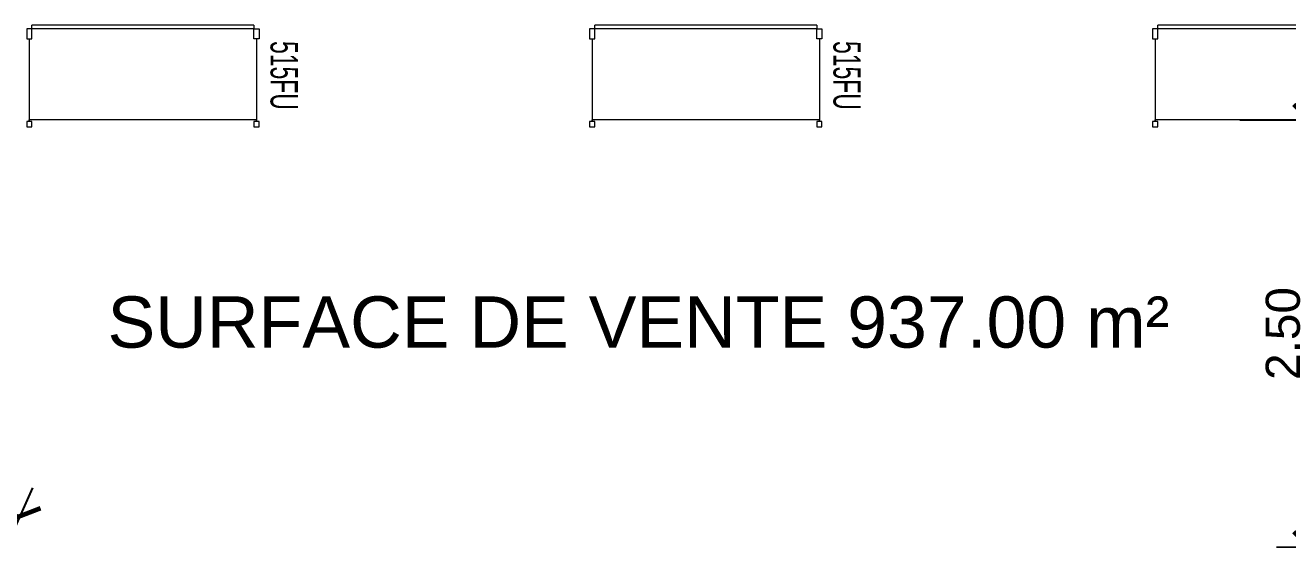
# Model space of a CAD drawing. Header units: millimetres. Extents: x 15590 to 15992, y 1055 to 1132.
# Drawn here: x 15759.24 to 15766.63, y 1079.16 to 1082.17 of the extents above; entities that cross this region are included whole.
import ezdxf
from ezdxf.enums import TextEntityAlignment as Align

# ---------------------------------------------------------------- set-up
doc = ezdxf.new("R2010")
doc.units = ezdxf.units.MM
doc.header["$MEASUREMENT"] = 0
doc.layers.get('0').update_dxf_attribs({"lineweight": 9})
doc.layers.add('DM Divers', color=7, linetype='Continuous', lineweight=9)
doc.styles.get("Standard").update_dxf_attribs({"font": 'swiss.ttf', "height": 0.2})
doc.dimstyles.get("Standard").update_dxf_attribs({"dimtxt": 0.2, "dimasz": 0.18, "dimexe": 0.18, "dimexo": 0.0625, "dimgap": 0.05, "dimtad": 1, "dimzin": 4, "dimdsep": 46, "dimtxsty": 'Standard', "dimblk": 'ARCHTICK', "dimcen": 0.09, "dimadec": 0, "dimazin": 0, "dimtfac": 1, "dimtofl": 0, "dimtmove": 0, "dimatfit": 3, "dimfxl": 1, "dimtolj": 1, "dimtzin": 0, "dimarcsym": 0})

# ---------------------------------------------------------------- blocks, each defined once
blk = doc.blocks.new('_ArchTick')
at = {"color": 0, "linetype": 'ByBlock', "const_width": 0.15}
blk.add_lwpolyline([(-0.5, -0.5), (0.5, 0.5)], dxfattribs=at)
blk = doc.blocks.new('*D256')
at = {"color": 0, "lineweight": -2, "transparency": 16777216}
for p, q in [((15766.3506, 1081.6185), (15766.937, 1081.6185)), ((15766.757, 1081.6185), (15766.757, 1079.1179)), ((15766.5666, 1079.1179), (15766.937, 1079.1179))]:
    blk.add_line(p, q, dxfattribs=at)
at = {"layer": 'DEFPOINTS', "color": 0, "transparency": 16777216}
for p in [(15766.2881, 1081.6185), (15766.5041, 1079.1179), (15766.757, 1079.1179)]:
    blk.add_point(p, dxfattribs=at)
at = {"color": 0, "lineweight": -2, "transparency": 16777216, "xscale": 0.18, "yscale": 0.18, "zscale": 0.18}
for p, rotation in [((15766.757, 1081.6185), 90), ((15766.757, 1079.1179), 270)]:
    blk.add_blockref('_ArchTick', p, dxfattribs=dict(at, rotation=rotation))
at = {"color": 0, "transparency": 16777216, "insert": (15766.6042, 1080.3682), "char_height": 0.2, "attachment_point": 5, "rotation": 90}
blk.add_mtext('\\A1;2.50', dxfattribs=at)
blk = doc.blocks.new('*D267')
at = {"color": 0, "lineweight": -2, "transparency": 16777216}
for p, q in [((15758.3572, 1079.4767), (15758.5054, 1079.8104)), ((15758.4323, 1079.6458), (15759.2111, 1079.2999)), ((15759.136, 1079.1307), (15759.2842, 1079.4644))]:
    blk.add_line(p, q, dxfattribs=at)
at = {"layer": 'DEFPOINTS', "color": 0, "transparency": 16777216}
for p in [(15758.3318, 1079.4196), (15759.2111, 1079.2999), (15759.1106, 1079.0736)]:
    blk.add_point(p, dxfattribs=at)
at = {"color": 0, "lineweight": -2, "transparency": 16777216, "xscale": 0.18, "yscale": 0.18, "zscale": 0.18}
for p, rotation in [((15758.4323, 1079.6458), 156.0488753631542), ((15759.2111, 1079.2999), 336.0488753631543)]:
    blk.add_blockref('_ArchTick', p, dxfattribs=dict(at, rotation=rotation))
at = {"color": 0, "transparency": 16777216, "insert": (15758.8837, 1079.6125), "char_height": 0.2, "attachment_point": 5, "rotation": 336.04888}
blk.add_mtext('\\A1;.85', dxfattribs=at)
blk = doc.blocks.new('TG 515X133')
at = {"color": 6}
for p, q in [((-0.68, 0.02), (-0.68, 0.08)), ((-0.68, 0.08), (-0.65, 0.08)), ((-0.65, 0.08), (-0.65, 0.02)), ((0.68, 0.08), (0.65, 0.08)), ((0.65, 0.08), (0.65, 0.02)), ((0.68, 0.02), (0.68, 0.08)), ((-0.65, 0.02), (-0.68, 0.02)), ((-0.65, 0), (-0.65, 0.02)), ((-0.65, 0.02), (0.65, 0.02)), ((-0.65, 0), (0.65, 0)), ((0.65, 0.02), (0.68, 0.02)), ((0.65, 0.02), (0.65, 0))]:
    blk.add_line(p, q, dxfattribs=at)
for points in [[(-0.665, 0.5535), (-0.665, 0.5635), (-0.65, 0.5635), (-0.65, 0.5935), (-0.68, 0.5935), (-0.68, 0.5635), (-0.665, 0.5635), (-0.665, 0.5535)], [(0.665, 0.5535), (0.665, 0.5635), (0.68, 0.5635), (0.68, 0.5935), (0.65, 0.5935), (0.65, 0.5635), (0.665, 0.5635), (0.665, 0.5535)], [(-0.665, 0.08), (-0.665, 0.5535)], [(-0.665, 0.553), (0.665, 0.553)], [(0.665, 0.08), (0.665, 0.5535)]]:
    blk.add_lwpolyline(points, dxfattribs=at)
blk = doc.blocks.new('TG 515X133 1')
blk.add_blockref('TG 515X133', (0, 0))
at = {"color": 151, "lineweight": 15, "width": 0.6}
blk.add_text('515FU', height=0.16, rotation=90, dxfattribs=at).set_placement((-0.8273, 0.4949), align=Align.MIDDLE_RIGHT)

msp = doc.modelspace()

# ---------------------------------------------------------------- block references
at = {"rotation": 180}
for p in [(15759.929, 1082.172), (15763.2245, 1082.172), (15766.5203, 1082.172)]:
    msp.add_blockref('TG 515X133 1', p, dxfattribs=at)

# ---------------------------------------------------------------- texts
at = {"layer": 'DM Divers', "insert": (15762.8306, 1080.5854), "char_height": 0.3, "width": 6.6142, "attachment_point": 2}
msp.add_mtext('SURFACE DE VENTE 937.00 m²', dxfattribs=at)

# ---------------------------------------------------------------- dimensions: what is measured, and where the dimension line sits
dim = msp.add_linear_dim(base=(15766.757, 1079.1179), p1=(15766.2881, 1081.6185), p2=(15766.5041, 1079.1179), angle=90, dimstyle='Standard')
dim.commit()
dim.dimension.update_dxf_attribs({"geometry": '*D256', "text_midpoint": (15766.6042, 1080.3682)})
dim = msp.add_aligned_dim(p1=(15758.3318, 1079.4196), p2=(15759.1106, 1079.0736), distance=0.2476, dimstyle='Standard')
dim.commit()
dim.dimension.update_dxf_attribs({"geometry": '*D267', "text_midpoint": (15758.8837, 1079.6125)})

doc.saveas('drawing.dxf')
